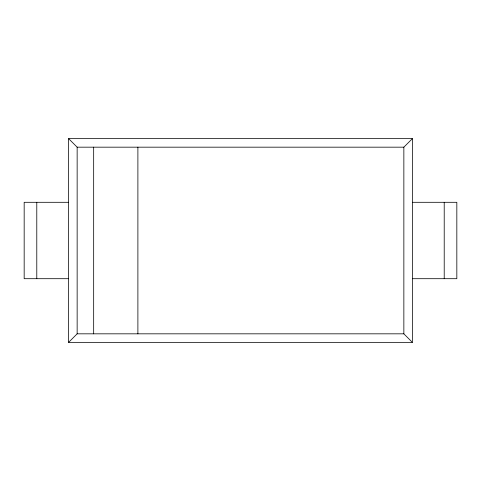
<?xml version="1.0" encoding="UTF-8"?>
<svg xmlns="http://www.w3.org/2000/svg" width="481" height="481" viewBox="0 0 481 481"><rect width="100%" height="100%" fill="white"/><g stroke="black" fill="none" stroke-linecap="round" stroke-linejoin="round"><path stroke-width="0.72" d="M68.615 342.358L77.146 333.826L403.854 333.826L412.385 342.358L412.385 138.642L68.615 138.642L68.615 342.358L412.385 342.358M68.615 138.642L77.146 147.174L403.854 147.174L412.385 138.642M68.615 202.303L24.17 202.303L24.17 278.697L68.615 278.697M412.385 202.303L456.83 202.303L456.83 278.697L412.385 278.697M444.216 202.303L444.216 278.697M403.854 147.174L403.854 333.826M137.891 147.174L137.891 333.826M93.669 147.174L93.669 333.826M77.146 147.174L77.146 333.826M36.784 202.303L36.784 278.697"/></g></svg>
